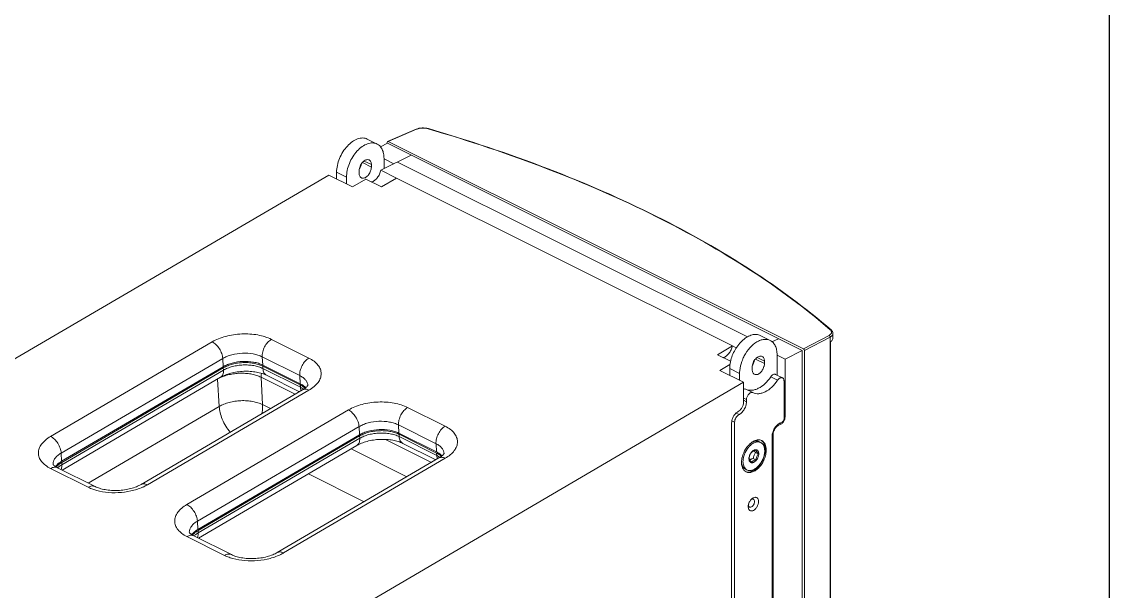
# Model space of a CAD drawing. Header units: millimetres. Extents: x 0 to 2382, y 0 to 1684.
# Drawn here: x 1992.8 to 2382.1, y 1276.5 to 1480.5 of the extents above; entities that cross this region are included whole.
import ezdxf

# ---------------------------------------------------------------- set-up
doc = ezdxf.new("R2010")
doc.units = ezdxf.units.MM
doc.layers.get('0').update_dxf_attribs({"lineweight": 13})
doc.layers.add('图框', color=7, linetype='Continuous')

# ---------------------------------------------------------------- blocks, each defined once
blk = doc.blocks.new('A4-H')
at = {"layer": '图框'}
blk.add_lwpolyline([(0, 210.021), (297, 210.021), (297, 0), (0, 0)], close=True, dxfattribs=at)

msp = doc.modelspace()

# ---------------------------------------------------------------- linework, layer by layer
for p, q in [((2133.91, 1441.99), (2123.74, 1437.62)), ((2123.96, 1437.6), (2134.11, 1441.96)), ((2138.32, 1442.18), (2138.19, 1442.13)), ((2138.19, 1442.13), (2138.3, 1442.1)), ((2138.19, 1442.13), (2138.3, 1442.1)), ((2119.97, 1436.68), (2116.44, 1438.45)), ((2121.13, 1435.68), (2123.68, 1436.95)), ((2123.6, 1436.95), (2123.6, 1437.34)), ((2123.68, 1436.95), (2272.17, 1362.71)), ((2123.96, 1437.6), (2272.6, 1363.28)), ((2121.29, 1427.27), (2132.17, 1432.71)), ((2114.71, 1430.01), (2117.92, 1428.41)), ((2117.92, 1429.28), (2115.33, 1430.57)), ((2117.92, 1429.28), (2117.92, 1428.41)), ((2122.44, 1431.54), (2122.44, 1427.85)), ((2125.98, 1429.62), (2122.44, 1431.38)), ((2127.22, 1430.23), (2252.55, 1367.56)), ((2102.64, 1425.56), (1933.47, 1326.49)), ((2102.64, 1425.56), (2111.13, 1421.32)), ((2105.47, 1426.59), (2105.47, 1424.15)), ((2109.01, 1424.82), (2105.47, 1426.59)), ((2113.53, 1426.22), (2113.53, 1427.09)), ((2121.29, 1427.27), (2126.94, 1424.44)), ((2109.01, 1422.38), (2109.01, 1424.82)), ((2115.94, 1424.14), (2111.13, 1421.32)), ((2121.6, 1421.31), (2115.94, 1424.14)), ((2126.95, 1424.44), (2121.6, 1421.31)), ((2247.15, 1364.34), (2126.94, 1424.44)), ((2219.8, 1410.74), (2219.97, 1410.65)), ((2219.8, 1410.74), (2219.96, 1410.65)), ((2082.11, 1366.71), (2095.55, 1360)), ((2260.69, 1366.32), (2257.15, 1368.09)), ((2263.69, 1366.95), (2261.33, 1365.77)), ((2281.74, 1368.15), (2272.6, 1363.28)), ((2272.96, 1362.67), (2282.11, 1367.55)), ((2282.11, 1367.55), (2282.12, 1365.73)), ((2282.5, 1370.08), (2282.5, 1370.08)), ((2283.13, 1368.85), (2283.13, 1367.1)), ((2003.09, 1331.95), (2060.93, 1365.82)), ((2241.8, 1361.21), (2247.16, 1364.34)), ((2247.15, 1364.34), (2248.53, 1363.65)), ((2265.99, 1359.61), (2272.17, 1362.71)), ((2272.17, 1362.71), (2272.17, 817.11)), ((2272.96, 1362.67), (2272.96, 817.07)), ((2282.12, 824.18), (2282.12, 1365.73)), ((2282.25, 824.35), (2282.25, 1365.73)), ((2064.71, 1359.86), (2006.87, 1325.98)), ((2064.88, 1356.92), (2064.71, 1359.86)), ((2078.83, 1360.45), (2079.01, 1357.51)), ((2092.27, 1353.73), (2078.83, 1360.45)), ((2246.51, 1358.85), (2241.8, 1361.21)), ((2255.43, 1359.66), (2258.63, 1358.06)), ((2258.63, 1358.92), (2256.04, 1360.22)), ((2258.63, 1358.92), (2258.63, 1358.06)), ((2263.16, 1361.18), (2263.16, 1353.89)), ((2263.16, 1361.03), (2265.99, 1359.61)), ((2265.99, 1338.83), (2265.99, 1359.61)), ((2064.88, 1356.92), (2007.04, 1323.04)), ((2064.91, 1356.5), (2007.06, 1322.63)), ((2007.11, 1321.79), (2064.96, 1355.66)), ((2064.96, 1355.66), (2064.91, 1356.5)), ((2092.44, 1350.8), (2079.01, 1357.51)), ((2079.03, 1357.1), (2079.08, 1356.26)), ((2092.47, 1350.38), (2079.03, 1357.1)), ((2079.08, 1356.26), (2092.52, 1349.54)), ((2242.65, 1355.56), (2246.29, 1357.69)), ((2251.14, 1351.32), (2242.65, 1355.56)), ((2246.19, 1356.23), (2246.19, 1353.79)), ((2249.72, 1354.47), (2246.19, 1356.23)), ((2254.25, 1355.86), (2254.25, 1356.73)), ((2007.24, 1319.9), (2063.95, 1353.11)), ((2063.45, 1342.66), (2062.87, 1352.48)), ((2078.41, 1353.14), (2078.98, 1343.32)), ((2090.61, 1347.04), (2078.41, 1353.14)), ((2080.37, 1353.85), (2092.16, 1347.95)), ((2081.96, 1252.24), (2251.14, 1351.32)), ((2092.44, 1350.8), (2092.27, 1353.73)), ((2249.72, 1352.03), (2249.72, 1354.47)), ((2251.14, 1344.18), (2251.14, 1351.32)), ((2260.86, 1353.28), (2263.33, 1352.04)), ((2262.64, 1354.15), (2265.11, 1352.92)), ((2265.63, 1351.84), (2265.63, 1338.3)), ((2035.45, 1314.74), (2093.29, 1348.61)), ((2095.58, 1348.5), (2037.73, 1314.62)), ((2092.52, 1349.54), (2092.47, 1350.38)), ((2254.49, 1347.62), (2252.02, 1348.86)), ((2078.98, 1343.32), (2081.83, 1341.9)), ((2252.2, 1345.12), (2251.14, 1345.65)), ((2251.14, 1344.88), (2252.2, 1344.35)), ((2252.2, 1344.35), (2252.2, 1345.12)), ((2016.59, 1315.22), (2063.45, 1342.66)), ((2051.88, 1307.55), (2109.72, 1341.43)), ((2130.9, 1342.32), (2144.34, 1335.6)), ((2249.54, 1339.78), (2248.5, 1340.3)), ((2113.5, 1335.46), (2055.66, 1301.59)), ((2113.67, 1332.52), (2113.5, 1335.46)), ((2127.62, 1336.06), (2127.8, 1333.12)), ((2141.06, 1329.34), (2127.62, 1336.06)), ((2246.89, 1336.86), (2246.89, 817.68)), ((2247.95, 1337.04), (2246.99, 1337.52)), ((2247.95, 817.85), (2247.95, 1337.04)), ((2263.32, 1336.13), (2263.69, 1335.95)), ((2264.57, 1336.39), (2263.69, 1335.95)), ((2264.92, 1337.08), (2264.04, 1336.64)), ((2264.57, 1336.39), (2264.05, 1336.65)), ((2265.63, 1339), (2265.99, 1338.83)), ((2055.83, 1298.65), (2113.67, 1332.52)), ((2055.86, 1298.23), (2113.7, 1332.1)), ((2113.75, 1331.27), (2113.7, 1332.1)), ((2127.8, 1333.12), (2141.23, 1326.4)), ((2127.82, 1332.7), (2127.87, 1331.86)), ((2127.82, 1332.7), (2141.26, 1325.98)), ((2127.87, 1331.86), (2141.31, 1325.14)), ((2261.39, 1332.06), (2261.39, 836.26)), ((2261.74, 1332.59), (2261.47, 1332.73)), ((2261.74, 836.79), (2261.74, 1332.59)), ((2055.9, 1297.39), (2113.75, 1331.27)), ((2056.03, 1295.51), (2112.74, 1328.72)), ((2139.4, 1322.64), (2123.02, 1330.83)), ((2129.16, 1329.45), (2140.95, 1323.56)), ((2141.23, 1326.4), (2141.06, 1329.34)), ((2257.3, 1329.77), (2256.74, 1330.05)), ((2006.87, 1325.98), (2007.04, 1323.04)), ((2142.09, 1324.22), (2084.24, 1290.35)), ((2144.37, 1324.1), (2086.52, 1290.23)), ((2110.64, 1327.49), (2130.62, 1317.5)), ((2141.31, 1325.14), (2141.26, 1325.98)), ((2254.63, 1324.04), (2255.58, 1323.57)), ((2255.45, 1326.18), (2256.4, 1325.71)), ((2016.55, 1313.73), (2003.11, 1320.45)), ((2005.59, 1320.72), (2019.03, 1314)), ((2007.06, 1322.63), (2007.11, 1321.79)), ((2252.38, 1319.93), (2251.82, 1320.21)), ((2115.33, 1308.55), (2095.36, 1318.54)), ((2055.66, 1301.59), (2055.83, 1298.65)), ((2055.86, 1298.23), (2055.9, 1297.39)), ((2065.34, 1289.33), (2051.9, 1296.05)), ((2054.38, 1296.33), (2067.82, 1289.61))]:
    msp.add_line(p, q)
for centre, radius, start, end in [((2109.45, 1430.45), 4.96, 328.0933, 329.8775), ((2280.43, 1368.64), 3.36, 300.2088, 304.0605), ((2281.17, 1367.69), 2.15, 313.6455, 315.632), ((2259.35, 1355.93), 13.19, 167.8382, 168.8141), ((2070.04, 1347.73), 10.17, 119.5112, 120.3528), ((2074.91, 1348.84), 9.23, 63.4383, 64.4659), ((2250.17, 1360.09), 4.96, 328.0933, 329.8775), ((2095.71, 1349.51), 3.17, 198.079, 201.6699), ((2089.65, 1343.4), 6.76, 53.6898, 54.9156), ((2090.42, 1345.26), 5.45, 46.4692, 47.9649), ((2090.73, 1346.03), 4.97, 43.1639, 44.3449), ((2090.83, 1346.12), 4.84, 42.2491, 43.1627), ((2248.1, 1342.66), 3.23, 296.6338, 301.7792), ((2263.06, 1338.92), 2.93, 343.7594, 346.8657), ((2118.83, 1323.33), 10.17, 119.5112, 120.3528), ((2123.7, 1324.45), 9.23, 63.4383, 64.4659), ((2259.81, 1322.49), 9.31, 141.3915, 143.4256), ((2259.5, 1322.74), 8.92, 137.7408, 141.4063), ((2258.83, 1323.09), 7.71, 136.2923, 140.4174), ((2258.53, 1323.37), 7.29, 135.9749, 136.2475), ((2144.5, 1325.11), 3.17, 198.079, 201.6699), ((2138.44, 1319.01), 6.76, 53.6898, 54.9156), ((2139.21, 1320.87), 5.45, 46.4692, 47.9649), ((2139.53, 1321.63), 4.97, 43.1639, 44.3449), ((2139.62, 1321.72), 4.84, 42.2491, 43.1627), ((2255.81, 1323.97), 2.74, 177.7374, 179.9812), ((2256.75, 1323.97), 3.63, 140.2604, 141.3367), ((2252, 1327.24), 6.91, 356.3123, 359.9655), ((2008.79, 1318.31), 4.86, 143.5113, 144.3752), ((2009.25, 1317.55), 5.41, 139.3943, 140.3063), ((2010.18, 1315.86), 6.64, 132.2202, 133.3729), ((2257.19, 1322.64), 6.77, 177.6226, 179.9853), ((2256.72, 1322.64), 6.3, 179.9813, 183.2384), ((2257.64, 1322.62), 7.22, 175.7292, 177.6283), ((2256.73, 1322.91), 5.78, 179.9997, 180.3946), ((2256.43, 1306.98), 3.47, 134.7524, 139.06), ((2255.89, 1307.62), 2.63, 122.6311, 126.9195), ((2256.36, 1306.72), 3.53, 167.6479, 172.8763), ((2256.62, 1306.66), 3.79, 163.7538, 167.6788), ((2253.52, 1307.17), 0.605, 234.0644, 243.4397), ((2057.58, 1293.92), 4.86, 143.5113, 144.3752), ((2058.04, 1293.15), 5.41, 139.3943, 140.3063), ((2058.97, 1291.47), 6.64, 132.2202, 133.3729)]:
    msp.add_arc(centre, radius, start, end)
for centre, ratio, start_param, end_param in [((2123.96, 1437.17), 0.611973, -0.685775, 0.884108), ((2272.6, 1362.84), 0.613069, -2.256175, -0.686292)]:
    msp.add_ellipse(centre, major_axis=(-0.224, 0.447), ratio=ratio, start_param=start_param, end_param=end_param)
for points, knots in [([(2133.91, 1441.99), (2134.23, 1442.12), (2134.94, 1442.33), (2136.42, 1442.51), (2137.59, 1442.39), (2138.32, 1442.18)], [0, 0, 0, 0, 0.234236, 0.489451, 1, 1, 1, 1]), ([(2134.11, 1441.96), (2134.09, 1441.97), (2134.03, 1442), (2133.95, 1442.01), (2133.91, 1441.99)], [0, 0, 0, 0, 0.282427, 1, 1, 1, 1]), ([(2134.11, 1441.96), (2134.18, 1441.99), (2134.48, 1442.11), (2134.79, 1442.2), (2135.03, 1442.25)], [0, 0, 0, 0, 0.235755, 1, 1, 1, 1]), ([(2135.03, 1442.25), (2135.2, 1442.28), (2135.9, 1442.39), (2136.63, 1442.39), (2137.16, 1442.33)], [0, 0, 0, 0, 0.243127, 1, 1, 1, 1]), ([(2137.16, 1442.33), (2137.25, 1442.32), (2137.6, 1442.28), (2137.94, 1442.2), (2138.19, 1442.13)], [0, 0, 0, 0, 0.257931, 1, 1, 1, 1]), ([(2138.3, 1442.1), (2152.76, 1437.89), (2180.44, 1428.68), (2207.2, 1417.03), (2219.8, 1410.74)], [0, 0, 0, 0, 0.516721, 1, 1, 1, 1]), ([(2138.32, 1442.18), (2152.81, 1437.96), (2180.56, 1428.73), (2207.39, 1417.06), (2220.02, 1410.75)], [0, 0, 0, 0, 0.516698, 1, 1, 1, 1]), ([(2116.44, 1438.45), (2116.19, 1438.57), (2115.66, 1438.76), (2114.49, 1438.91), (2112.87, 1438.59), (2110.99, 1437.55), (2109.21, 1435.95), (2107.66, 1433.9), (2106.45, 1431.56), (2105.67, 1429.09), (2105.47, 1427.4), (2105.47, 1426.59)], [0, 0, 0, 0, 0.044792, 0.091005, 0.191721, 0.307744, 0.438539, 0.579791, 0.725105, 0.867375, 1, 1, 1, 1]), ([(2109.01, 1424.82), (2109.01, 1425.64), (2109.21, 1427.32), (2109.98, 1429.79), (2111.19, 1432.13), (2112.74, 1434.18), (2114.52, 1435.78), (2116.41, 1436.82), (2118.02, 1437.14), (2119.2, 1436.99), (2119.73, 1436.8), (2119.97, 1436.68)], [0, 0, 0, 0, 0.132625, 0.274887, 0.420194, 0.561445, 0.692245, 0.808272, 0.90899, 0.955206, 1, 1, 1, 1]), ([(2119.97, 1436.68), (2120.36, 1436.49), (2121.09, 1435.93), (2121.88, 1434.72), (2122.35, 1433.22), (2122.44, 1432.12), (2122.44, 1431.54)], [0, 0, 0, 0, 0.217161, 0.450365, 0.710359, 1, 1, 1, 1]), ([(2117.11, 1430.96), (2116.95, 1431.04), (2116.56, 1431.12), (2115.95, 1431), (2115.33, 1430.66), (2114.54, 1429.95), (2113.8, 1428.75), (2113.53, 1427.63), (2113.53, 1427.09)], [0, 0, 0, 0, 0.090707, 0.191727, 0.308086, 0.439252, 0.725495, 1, 1, 1, 1]), ([(2114.3, 1429.44), (2114.28, 1429.31), (2114.15, 1428.8), (2113.94, 1428.31), (2113.74, 1427.96)], [0, 0, 0, 0, 0.244633, 1, 1, 1, 1]), ([(2117.92, 1429.28), (2117.92, 1429.47), (2117.89, 1429.83), (2117.73, 1430.32), (2117.48, 1430.71), (2117.24, 1430.89), (2117.11, 1430.96)], [0, 0, 0, 0, 0.289249, 0.549695, 0.782953, 1, 1, 1, 1]), ([(2113.53, 1426.22), (2113.53, 1426.03), (2113.56, 1425.67), (2113.72, 1425.18), (2113.97, 1424.79), (2114.21, 1424.61), (2114.34, 1424.54)], [0, 0, 0, 0, 0.289249, 0.549695, 0.782953, 1, 1, 1, 1]), ([(2114.88, 1424.42), (2115.25, 1424.41), (2115.84, 1424.64), (2116.49, 1425.15), (2117.13, 1425.88), (2117.71, 1426.96), (2117.92, 1427.94), (2117.92, 1428.41)], [0, 0, 0, 0, 0.204144, 0.326515, 0.459301, 0.737549, 1, 1, 1, 1]), ([(2121.29, 1427.27), (2121.2, 1426.79), (2120.88, 1425.83), (2120.12, 1424.58), (2119.15, 1423.6), (2118.37, 1423.19), (2117.99, 1423.09)], [0, 0, 0, 0, 0.26666, 0.53656, 0.786488, 1, 1, 1, 1]), ([(2114.34, 1424.54), (2114.38, 1424.52), (2114.55, 1424.45), (2114.74, 1424.42), (2114.88, 1424.42)], [0, 0, 0, 0, 0.24567, 1, 1, 1, 1]), ([(2219.97, 1410.65), (2231.57, 1404.85), (2253.21, 1392.64), (2273.24, 1377.88), (2282.18, 1370.14)], [0, 0, 0, 0, 0.523188, 1, 1, 1, 1]), ([(2282.5, 1370.08), (2273.52, 1377.85), (2253.41, 1392.68), (2231.67, 1404.92), (2220.02, 1410.75)], [0, 0, 0, 0, 0.476861, 1, 1, 1, 1]), ([(2082.11, 1366.71), (2081.38, 1367.08), (2079.79, 1367.71), (2077.21, 1368.34), (2074.41, 1368.67), (2071.51, 1368.7), (2068.61, 1368.42), (2065.82, 1367.85), (2063.24, 1367.01), (2061.65, 1366.25), (2060.93, 1365.82)], [0, 0, 0, 0, 0.111702, 0.233468, 0.362606, 0.495894, 0.629749, 0.760547, 0.884938, 1, 1, 1, 1]), ([(2082.11, 1366.71), (2081.62, 1366.42), (2080.68, 1365.61), (2079.62, 1364.05), (2078.95, 1362.29), (2078.8, 1361.04), (2078.83, 1360.45)], [0, 0, 0, 0, 0.235529, 0.496382, 0.759213, 1, 1, 1, 1]), ([(2257.15, 1368.09), (2256.72, 1368.31), (2255.72, 1368.57), (2254.1, 1368.37), (2252.45, 1367.66), (2250.84, 1366.47), (2249.35, 1364.89), (2247.65, 1362.39), (2246.79, 1360.21), (2246.46, 1358.71)], [0, 0, 0, 0, 0.091073, 0.190302, 0.302462, 0.428354, 0.565745, 0.710479, 1, 1, 1, 1]), ([(2251.43, 1360.8), (2251.98, 1361.84), (2253.27, 1363.71), (2255.35, 1365.53), (2257.13, 1366.41), (2258.4, 1366.73), (2259.61, 1366.72), (2260.35, 1366.49), (2260.69, 1366.32)], [0, 0, 0, 0, 0.301416, 0.574149, 0.69492, 0.804568, 0.904963, 1, 1, 1, 1]), ([(2282.34, 1368.59), (2282.3, 1368.55), (2282.12, 1368.37), (2281.91, 1368.24), (2281.74, 1368.15)], [0, 0, 0, 0, 0.228956, 1, 1, 1, 1]), ([(2282.11, 1367.54), (2282.11, 1367.73), (2281.99, 1367.98), (2281.79, 1368.12), (2281.74, 1368.15)], [0, 0, 0, 0, 0.763072, 1, 1, 1, 1]), ([(2282.11, 1367.54), (2282.15, 1367.57), (2282.32, 1367.66), (2282.48, 1367.77), (2282.59, 1367.87)], [0, 0, 0, 0, 0.263484, 1, 1, 1, 1]), ([(2282.5, 1370.08), (2282.46, 1370.12), (2282.35, 1370.16), (2282.23, 1370.15), (2282.18, 1370.14)], [0, 0, 0, 0, 0.475176, 1, 1, 1, 1]), ([(2282.18, 1370.14), (2282.22, 1370.1), (2282.38, 1369.95), (2282.51, 1369.78), (2282.57, 1369.63)], [0, 0, 0, 0, 0.272934, 1, 1, 1, 1]), ([(2282.62, 1369.1), (2282.61, 1369.06), (2282.55, 1368.87), (2282.44, 1368.7), (2282.34, 1368.59)], [0, 0, 0, 0, 0.233927, 1, 1, 1, 1]), ([(2283.13, 1368.85), (2283.13, 1369.08), (2283, 1369.56), (2282.68, 1369.92), (2282.5, 1370.08)], [0, 0, 0, 0, 0.486905, 1, 1, 1, 1]), ([(2282.57, 1369.63), (2282.59, 1369.59), (2282.64, 1369.42), (2282.65, 1369.23), (2282.62, 1369.1)], [0, 0, 0, 0, 0.258996, 1, 1, 1, 1]), ([(2282.59, 1367.87), (2282.75, 1368), (2283.02, 1368.29), (2283.13, 1368.67), (2283.13, 1368.85)], [0, 0, 0, 0, 0.540871, 1, 1, 1, 1]), ([(2283.13, 1367.1), (2283.13, 1366.94), (2283.05, 1366.59), (2282.84, 1366.31), (2282.71, 1366.18)], [0, 0, 0, 0, 0.467989, 1, 1, 1, 1]), ([(2064.71, 1359.86), (2064.67, 1360.45), (2064.4, 1361.67), (2063.56, 1363.37), (2062.4, 1364.83), (2061.43, 1365.57), (2060.93, 1365.82)], [0, 0, 0, 0, 0.242911, 0.507769, 0.768401, 1, 1, 1, 1]), ([(2247.16, 1364.34), (2247.06, 1363.86), (2246.75, 1362.9), (2245.99, 1361.64), (2245.02, 1360.67), (2244.24, 1360.26), (2243.85, 1360.16)], [0, 0, 0, 0, 0.266641, 0.536546, 0.786482, 1, 1, 1, 1]), ([(2260.69, 1366.32), (2261.08, 1366.13), (2261.81, 1365.57), (2262.59, 1364.37), (2263.06, 1362.86), (2263.16, 1361.76), (2263.16, 1361.18)], [0, 0, 0, 0, 0.217161, 0.450365, 0.710359, 1, 1, 1, 1]), ([(2282.66, 1366.13), (2282.63, 1366.1), (2282.52, 1366), (2282.4, 1365.91), (2282.31, 1365.85)], [0, 0, 0, 0, 0.239962, 1, 1, 1, 1]), ([(2078.83, 1360.45), (2078.35, 1360.7), (2077.28, 1361.11), (2074.93, 1361.69), (2071.75, 1361.87), (2068.59, 1361.41), (2066.25, 1360.65), (2065.19, 1360.14), (2064.71, 1359.86)], [0, 0, 0, 0, 0.111767, 0.233661, 0.495885, 0.760349, 0.884872, 1, 1, 1, 1]), ([(2064.88, 1356.92), (2065.37, 1357.2), (2066.42, 1357.71), (2068.76, 1358.48), (2071.92, 1358.93), (2075.1, 1358.75), (2077.46, 1358.18), (2078.52, 1357.76), (2079.01, 1357.51)], [0, 0, 0, 0, 0.11513, 0.239654, 0.504114, 0.766336, 0.888232, 1, 1, 1, 1]), ([(2092.27, 1353.73), (2092.23, 1354.32), (2092.38, 1355.57), (2093.06, 1357.34), (2094.12, 1358.89), (2095.05, 1359.7), (2095.55, 1360)], [0, 0, 0, 0, 0.240787, 0.503618, 0.764471, 1, 1, 1, 1]), ([(2095.58, 1348.5), (2096.23, 1348.88), (2097.41, 1349.7), (2098.83, 1351.16), (2099.74, 1352.75), (2100.05, 1354.42), (2099.74, 1356.08), (2098.82, 1357.61), (2097.39, 1358.95), (2096.2, 1359.67), (2095.55, 1360)], [0, 0, 0, 0, 0.150339, 0.283346, 0.400753, 0.508018, 0.61379, 0.727273, 0.855079, 1, 1, 1, 1]), ([(2249.72, 1354.47), (2249.72, 1354.81), (2249.8, 1356.28), (2250.15, 1357.73), (2250.53, 1358.78)], [0, 0, 0, 0, 0.236701, 1, 1, 1, 1]), ([(2250.53, 1358.78), (2250.59, 1358.95), (2250.85, 1359.64), (2251.17, 1360.31), (2251.43, 1360.8)], [0, 0, 0, 0, 0.24878, 1, 1, 1, 1]), ([(2257.83, 1360.6), (2257.66, 1360.68), (2257.28, 1360.77), (2256.66, 1360.64), (2256.05, 1360.31), (2255.25, 1359.59), (2254.51, 1358.39), (2254.25, 1357.28), (2254.25, 1356.73)], [0, 0, 0, 0, 0.090707, 0.191727, 0.308086, 0.439252, 0.725495, 1, 1, 1, 1]), ([(2255.02, 1359.08), (2254.99, 1358.95), (2254.87, 1358.44), (2254.65, 1357.95), (2254.45, 1357.6)], [0, 0, 0, 0, 0.244633, 1, 1, 1, 1]), ([(2258.63, 1358.92), (2258.63, 1359.11), (2258.6, 1359.47), (2258.45, 1359.96), (2258.19, 1360.35), (2257.95, 1360.54), (2257.83, 1360.6)], [0, 0, 0, 0, 0.289249, 0.549695, 0.782953, 1, 1, 1, 1]), ([(2063.95, 1353.11), (2064.12, 1353.22), (2064.45, 1353.51), (2064.79, 1354.11), (2064.96, 1354.85), (2064.97, 1355.38), (2064.96, 1355.66)], [0, 0, 0, 0, 0.214253, 0.445946, 0.706681, 1, 1, 1, 1]), ([(2063.95, 1353.11), (2064.47, 1353.42), (2065.66, 1353.99), (2067.64, 1354.63), (2069.86, 1355.08), (2072.2, 1355.3), (2074.53, 1355.28), (2076.74, 1355.02), (2078.69, 1354.56), (2079.86, 1354.1), (2080.37, 1353.85)], [0, 0, 0, 0, 0.10757, 0.232144, 0.367314, 0.507251, 0.646336, 0.778909, 0.899018, 1, 1, 1, 1]), ([(2064.96, 1355.66), (2065.44, 1355.94), (2066.5, 1356.45), (2068.21, 1357.01), (2070.08, 1357.4), (2072.01, 1357.58), (2073.95, 1357.56), (2075.81, 1357.34), (2077.53, 1356.92), (2078.59, 1356.5), (2079.08, 1356.26)], [0, 0, 0, 0, 0.11506, 0.239449, 0.370249, 0.504106, 0.637396, 0.766536, 0.8883, 1, 1, 1, 1]), ([(2078.88, 1357.17), (2078.4, 1357.4), (2077.35, 1357.8), (2075.66, 1358.19), (2073.84, 1358.4), (2071.95, 1358.42), (2070.06, 1358.24), (2068.24, 1357.87), (2066.56, 1357.33), (2065.52, 1356.85), (2065.04, 1356.57)], [0, 0, 0, 0, 0.112376, 0.234324, 0.36328, 0.496161, 0.62957, 0.760071, 0.884471, 1, 1, 1, 1]), ([(2079.08, 1356.26), (2079.1, 1355.98), (2079.17, 1355.47), (2079.43, 1354.77), (2079.83, 1354.21), (2080.18, 1353.94), (2080.37, 1353.85)], [0, 0, 0, 0, 0.286279, 0.544873, 0.779446, 1, 1, 1, 1]), ([(2246.42, 1358.49), (2246.38, 1358.3), (2246.25, 1357.55), (2246.19, 1356.8), (2246.19, 1356.23)], [0, 0, 0, 0, 0.258508, 1, 1, 1, 1]), ([(2254.25, 1355.86), (2254.25, 1355.68), (2254.28, 1355.32), (2254.43, 1354.83), (2254.69, 1354.43), (2254.93, 1354.25), (2255.05, 1354.19)], [0, 0, 0, 0, 0.289249, 0.549695, 0.782953, 1, 1, 1, 1]), ([(2255.05, 1354.19), (2255.19, 1354.12), (2255.49, 1354.04), (2255.99, 1354.08), (2256.5, 1354.28), (2257.19, 1354.75), (2257.93, 1355.62), (2258.33, 1356.48), (2258.46, 1356.93)], [0, 0, 0, 0, 0.091746, 0.190913, 0.302098, 0.426511, 0.705917, 1, 1, 1, 1]), ([(2258.46, 1356.93), (2258.49, 1357.03), (2258.58, 1357.4), (2258.63, 1357.78), (2258.63, 1358.06)], [0, 0, 0, 0, 0.261236, 1, 1, 1, 1]), ([(2078.41, 1353.14), (2077.92, 1353.38), (2076.86, 1353.81), (2075.15, 1354.26), (2073.29, 1354.53), (2071.35, 1354.61), (2069.39, 1354.5), (2067.47, 1354.2), (2065.65, 1353.73), (2064.5, 1353.3), (2063.96, 1353.05)], [0, 0, 0, 0, 0.110312, 0.229925, 0.356703, 0.488033, 0.620985, 0.752541, 0.879749, 1, 1, 1, 1]), ([(2078.6, 1354.52), (2078.56, 1354.4), (2078.44, 1353.95), (2078.39, 1353.48), (2078.41, 1353.14)], [0, 0, 0, 0, 0.264021, 1, 1, 1, 1]), ([(2095.2, 1350.19), (2095.18, 1350.53), (2095, 1351.24), (2094.39, 1352.21), (2093.45, 1353.07), (2092.69, 1353.52), (2092.27, 1353.73)], [0, 0, 0, 0, 0.21479, 0.446379, 0.706629, 1, 1, 1, 1]), ([(2260.86, 1353.28), (2260.26, 1352.39), (2258.96, 1350.82), (2256.95, 1349.34), (2255.3, 1348.67), (2254.13, 1348.44), (2253.02, 1348.49), (2252.33, 1348.71), (2252.02, 1348.86)], [0, 0, 0, 0, 0.301289, 0.570482, 0.69033, 0.800355, 0.902538, 1, 1, 1, 1]), ([(2254.49, 1347.62), (2254.8, 1347.47), (2255.49, 1347.25), (2256.6, 1347.2), (2257.77, 1347.43), (2259.42, 1348.1), (2261.43, 1349.58), (2262.73, 1351.15), (2263.33, 1352.04)], [0, 0, 0, 0, 0.097487, 0.199672, 0.309678, 0.429502, 0.698669, 1, 1, 1, 1]), ([(2262.64, 1354.15), (2262.51, 1354.22), (2262.2, 1354.27), (2261.71, 1354.11), (2261.25, 1353.77), (2260.98, 1353.46), (2260.86, 1353.28)], [0, 0, 0, 0, 0.19853, 0.427406, 0.697672, 1, 1, 1, 1]), ([(2263.33, 1352.04), (2263.36, 1352.08), (2263.49, 1352.26), (2263.64, 1352.43), (2263.76, 1352.54)], [0, 0, 0, 0, 0.256071, 1, 1, 1, 1]), ([(2263.76, 1352.54), (2263.87, 1352.64), (2264.09, 1352.81), (2264.45, 1352.97), (2264.8, 1353.02), (2265.02, 1352.96), (2265.11, 1352.92)], [0, 0, 0, 0, 0.29549, 0.557777, 0.788794, 1, 1, 1, 1]), ([(2265.11, 1352.92), (2265.19, 1352.88), (2265.35, 1352.76), (2265.51, 1352.51), (2265.61, 1352.19), (2265.63, 1351.96), (2265.63, 1351.84)], [0, 0, 0, 0, 0.217097, 0.450542, 0.711156, 1, 1, 1, 1]), ([(2092.44, 1350.8), (2092.62, 1350.71), (2093.28, 1350.35), (2093.9, 1349.89), (2094.29, 1349.5)], [0, 0, 0, 0, 0.268702, 1, 1, 1, 1]), ([(2094.07, 1349.31), (2093.96, 1349.41), (2093.46, 1349.82), (2092.91, 1350.16), (2092.47, 1350.38)], [0, 0, 0, 0, 0.234935, 1, 1, 1, 1]), ([(2092.7, 1348.52), (2092.67, 1348.6), (2092.58, 1348.93), (2092.53, 1349.28), (2092.52, 1349.54)], [0, 0, 0, 0, 0.238525, 1, 1, 1, 1]), ([(2092.52, 1349.54), (2092.61, 1349.49), (2092.96, 1349.31), (2093.29, 1349.1), (2093.53, 1348.94)], [0, 0, 0, 0, 0.258617, 1, 1, 1, 1]), ([(2093.29, 1348.61), (2093.75, 1348.88), (2094.35, 1349.29), (2094.92, 1349.88), (2095.09, 1350.1), (2095.14, 1350.2)], [0, 0, 0, 0, 0.651823, 0.86786, 1, 1, 1, 1]), ([(2095.58, 1348.5), (2095.37, 1348.6), (2094.97, 1348.76), (2094.36, 1348.87), (2093.79, 1348.84), (2093.45, 1348.7), (2093.29, 1348.61)], [0, 0, 0, 0, 0.286038, 0.544426, 0.779008, 1, 1, 1, 1]), ([(2252.02, 1348.86), (2251.89, 1348.92), (2251.58, 1348.97), (2251.28, 1348.87), (2251.14, 1348.79)], [0, 0, 0, 0, 0.463523, 1, 1, 1, 1]), ([(2252.2, 1345.12), (2252.2, 1345.47), (2252.37, 1346.18), (2252.84, 1346.95), (2253.35, 1347.42), (2253.74, 1347.64), (2254.13, 1347.72), (2254.38, 1347.67), (2254.49, 1347.62)], [0, 0, 0, 0, 0.273926, 0.559785, 0.691096, 0.807778, 0.90935, 1, 1, 1, 1]), ([(2063.45, 1342.66), (2063.98, 1342.98), (2065.14, 1343.53), (2067.03, 1344.15), (2069.08, 1344.57), (2071.21, 1344.78), (2073.34, 1344.75), (2075.39, 1344.51), (2077.28, 1344.05), (2078.45, 1343.59), (2078.98, 1343.32)], [0, 0, 0, 0, 0.115131, 0.239483, 0.370303, 0.504166, 0.637446, 0.766574, 0.888259, 1, 1, 1, 1]), ([(2078.98, 1343.32), (2079, 1343.07), (2079.02, 1341.98), (2078.89, 1340.89), (2078.72, 1340.07)], [0, 0, 0, 0, 0.228296, 1, 1, 1, 1]), ([(2130.9, 1342.32), (2130.17, 1342.68), (2128.58, 1343.31), (2126, 1343.94), (2123.2, 1344.27), (2120.3, 1344.31), (2117.4, 1344.03), (2114.61, 1343.46), (2112.03, 1342.61), (2110.44, 1341.85), (2109.72, 1341.43)], [0, 0, 0, 0, 0.111702, 0.233468, 0.362606, 0.495894, 0.629749, 0.760547, 0.884938, 1, 1, 1, 1]), ([(2251.14, 1344.18), (2251.14, 1343.84), (2251.02, 1343.15), (2250.61, 1342.19), (2250, 1341.37), (2249.47, 1340.96), (2249.19, 1340.82)], [0, 0, 0, 0, 0.246818, 0.511785, 0.7703, 1, 1, 1, 1]), ([(2250.37, 1340.35), (2250.79, 1340.73), (2251.5, 1341.64), (2251.93, 1342.72), (2252.07, 1343.28)], [0, 0, 0, 0, 0.492632, 1, 1, 1, 1]), ([(2252.07, 1343.28), (2252.09, 1343.37), (2252.16, 1343.73), (2252.2, 1344.09), (2252.2, 1344.35)], [0, 0, 0, 0, 0.25965, 1, 1, 1, 1]), ([(2063.45, 1342.66), (2063.49, 1341.94), (2063.74, 1340.37), (2064.52, 1338), (2065.74, 1335.62), (2066.8, 1334.13), (2067.39, 1333.43)], [0, 0, 0, 0, 0.214884, 0.463436, 0.731889, 1, 1, 1, 1]), ([(2113.5, 1335.46), (2113.46, 1336.05), (2113.19, 1337.28), (2112.35, 1338.97), (2111.2, 1340.43), (2110.22, 1341.17), (2109.72, 1341.43)], [0, 0, 0, 0, 0.242911, 0.507769, 0.768401, 1, 1, 1, 1]), ([(2130.9, 1342.32), (2130.41, 1342.03), (2129.47, 1341.21), (2128.42, 1339.66), (2127.74, 1337.89), (2127.59, 1336.65), (2127.62, 1336.06)], [0, 0, 0, 0, 0.235529, 0.496382, 0.759213, 1, 1, 1, 1]), ([(2249.19, 1340.82), (2248.86, 1340.66), (2248.24, 1340.17), (2247.52, 1339.2), (2247.03, 1338.07), (2246.89, 1337.25), (2246.89, 1336.86)], [0, 0, 0, 0, 0.2297, 0.488215, 0.753182, 1, 1, 1, 1]), ([(2247.95, 1337.04), (2247.95, 1337.31), (2248.05, 1337.87), (2248.39, 1338.66), (2248.89, 1339.33), (2249.32, 1339.67), (2249.54, 1339.78)], [0, 0, 0, 0, 0.246818, 0.511785, 0.7703, 1, 1, 1, 1]), ([(2249.8, 1339.92), (2249.85, 1339.95), (2250.05, 1340.08), (2250.23, 1340.23), (2250.37, 1340.35)], [0, 0, 0, 0, 0.241488, 1, 1, 1, 1]), ([(2127.62, 1336.06), (2127.14, 1336.3), (2126.07, 1336.72), (2123.72, 1337.29), (2120.54, 1337.48), (2117.38, 1337.02), (2115.04, 1336.25), (2113.98, 1335.74), (2113.5, 1335.46)], [0, 0, 0, 0, 0.111767, 0.233661, 0.495885, 0.760349, 0.884872, 1, 1, 1, 1]), ([(2141.06, 1329.34), (2141.02, 1329.93), (2141.17, 1331.18), (2141.85, 1332.94), (2142.91, 1334.5), (2143.84, 1335.31), (2144.34, 1335.6)], [0, 0, 0, 0, 0.240787, 0.503618, 0.764471, 1, 1, 1, 1]), ([(2144.37, 1324.1), (2145.02, 1324.48), (2146.2, 1325.3), (2147.62, 1326.76), (2148.53, 1328.36), (2148.84, 1330.03), (2148.53, 1331.68), (2147.61, 1333.21), (2146.18, 1334.56), (2144.99, 1335.27), (2144.34, 1335.6)], [0, 0, 0, 0, 0.150339, 0.283346, 0.400753, 0.508018, 0.61379, 0.727273, 0.855079, 1, 1, 1, 1]), ([(2264.04, 1336.64), (2263.66, 1336.45), (2262.94, 1335.88), (2262.11, 1334.76), (2261.55, 1333.46), (2261.39, 1332.51), (2261.39, 1332.06)], [0, 0, 0, 0, 0.229709, 0.488217, 0.753171, 1, 1, 1, 1]), ([(2261.89, 1333.59), (2262.04, 1334.1), (2262.5, 1335.01), (2263.26, 1335.73), (2263.69, 1335.95)], [0, 0, 0, 0, 0.526921, 1, 1, 1, 1]), ([(2264.57, 1336.39), (2264.62, 1336.41), (2264.82, 1336.52), (2264.99, 1336.67), (2265.12, 1336.79)], [0, 0, 0, 0, 0.23402, 1, 1, 1, 1]), ([(2265.63, 1338.3), (2265.63, 1338.05), (2265.48, 1337.57), (2265.14, 1337.18), (2264.92, 1337.08)], [0, 0, 0, 0, 0.512231, 1, 1, 1, 1]), ([(2265.12, 1336.79), (2265.16, 1336.84), (2265.33, 1337.02), (2265.48, 1337.23), (2265.57, 1337.4)], [0, 0, 0, 0, 0.243106, 1, 1, 1, 1]), ([(2265.92, 1338.26), (2265.93, 1338.31), (2265.97, 1338.49), (2265.99, 1338.69), (2265.99, 1338.83)], [0, 0, 0, 0, 0.25993, 1, 1, 1, 1]), ([(2003.09, 1331.95), (2002.43, 1331.56), (2001.25, 1330.75), (1999.83, 1329.28), (1998.92, 1327.69), (1998.61, 1326.02), (1998.92, 1324.36), (1999.84, 1322.84), (2001.27, 1321.49), (2002.46, 1320.77), (2003.11, 1320.45)], [0, 0, 0, 0, 0.150339, 0.283346, 0.400753, 0.508018, 0.61379, 0.727273, 0.855079, 1, 1, 1, 1]), ([(2003.09, 1331.95), (2003.59, 1331.69), (2004.56, 1330.95), (2005.72, 1329.5), (2006.55, 1327.8), (2006.83, 1326.57), (2006.87, 1325.98)], [0, 0, 0, 0, 0.231599, 0.492231, 0.757089, 1, 1, 1, 1]), ([(2113.67, 1332.52), (2114.16, 1332.81), (2115.21, 1333.31), (2117.55, 1334.08), (2120.71, 1334.54), (2123.89, 1334.35), (2126.25, 1333.78), (2127.31, 1333.36), (2127.8, 1333.12)], [0, 0, 0, 0, 0.11513, 0.239654, 0.504114, 0.766336, 0.888232, 1, 1, 1, 1]), ([(2113.75, 1331.27), (2114.23, 1331.55), (2115.29, 1332.06), (2117, 1332.62), (2118.87, 1333), (2120.8, 1333.18), (2122.74, 1333.16), (2124.6, 1332.94), (2126.32, 1332.52), (2127.38, 1332.1), (2127.87, 1331.86)], [0, 0, 0, 0, 0.11506, 0.239449, 0.370249, 0.504106, 0.637396, 0.766536, 0.8883, 1, 1, 1, 1]), ([(2127.67, 1332.77), (2127.19, 1333), (2126.14, 1333.4), (2124.45, 1333.8), (2122.63, 1334.01), (2120.74, 1334.02), (2118.85, 1333.84), (2117.03, 1333.48), (2115.35, 1332.94), (2114.31, 1332.45), (2113.83, 1332.18)], [0, 0, 0, 0, 0.112376, 0.234324, 0.36328, 0.496161, 0.62957, 0.760071, 0.884471, 1, 1, 1, 1]), ([(2127.87, 1331.86), (2127.89, 1331.59), (2127.96, 1331.07), (2128.22, 1330.37), (2128.62, 1329.81), (2128.97, 1329.55), (2129.16, 1329.45)], [0, 0, 0, 0, 0.286279, 0.544873, 0.779446, 1, 1, 1, 1]), ([(2261.74, 1332.59), (2261.74, 1332.67), (2261.76, 1333.01), (2261.82, 1333.34), (2261.89, 1333.59)], [0, 0, 0, 0, 0.237739, 1, 1, 1, 1]), ([(2112.74, 1328.72), (2112.91, 1328.82), (2113.24, 1329.11), (2113.58, 1329.71), (2113.75, 1330.45), (2113.76, 1330.98), (2113.75, 1331.27)], [0, 0, 0, 0, 0.214253, 0.445946, 0.706681, 1, 1, 1, 1]), ([(2112.74, 1328.72), (2113.26, 1329.03), (2114.45, 1329.59), (2116.43, 1330.23), (2118.65, 1330.68), (2120.99, 1330.91), (2123.32, 1330.88), (2125.53, 1330.63), (2127.48, 1330.16), (2128.65, 1329.71), (2129.16, 1329.45)], [0, 0, 0, 0, 0.10757, 0.232144, 0.367314, 0.507251, 0.646336, 0.778909, 0.899018, 1, 1, 1, 1]), ([(2143.99, 1325.8), (2143.97, 1326.14), (2143.8, 1326.85), (2143.18, 1327.82), (2142.24, 1328.67), (2141.48, 1329.13), (2141.06, 1329.34)], [0, 0, 0, 0, 0.21479, 0.446379, 0.706629, 1, 1, 1, 1]), ([(2252.33, 1328.04), (2251.73, 1327.24), (2251.1, 1326.04), (2250.72, 1324.76), (2250.64, 1324.44)], [0, 0, 0, 0, 0.752958, 1, 1, 1, 1]), ([(2250.95, 1322.91), (2250.95, 1323.34), (2251.05, 1324.24), (2251.44, 1325.57), (2252.05, 1326.85), (2252.59, 1327.64), (2252.89, 1328)], [0, 0, 0, 0, 0.235219, 0.487047, 0.745611, 1, 1, 1, 1]), ([(2253.49, 1329.32), (2253.44, 1329.28), (2253.23, 1329.09), (2253.04, 1328.89), (2252.9, 1328.74)], [0, 0, 0, 0, 0.245797, 1, 1, 1, 1]), ([(2253.29, 1328.44), (2253.48, 1328.64), (2253.87, 1329), (2254.31, 1329.31), (2254.53, 1329.44)], [0, 0, 0, 0, 0.515894, 1, 1, 1, 1]), ([(2254.32, 1329.96), (2254.25, 1329.92), (2253.96, 1329.72), (2253.68, 1329.5), (2253.49, 1329.32)], [0, 0, 0, 0, 0.242792, 1, 1, 1, 1]), ([(2256.74, 1330.05), (2256.65, 1330.09), (2256.48, 1330.17), (2256.2, 1330.24), (2255.9, 1330.28), (2255.49, 1330.28), (2254.95, 1330.18), (2254.53, 1330.02), (2254.32, 1329.92), (2254.22, 1329.87), (2254.12, 1329.82), (2254.02, 1329.76)], [0, 0, 0, 0, 0.113344, 0.228006, 0.345221, 0.466079, 0.721726, 1, 1, 1, 1.13565, 1.13565, 1.13565, 1.13565]), ([(2256.2, 1330.68), (2256.04, 1330.66), (2255.38, 1330.54), (2254.75, 1330.24), (2254.32, 1329.96)], [0, 0, 0, 0, 0.230866, 1, 1, 1, 1]), ([(2254.53, 1329.44), (2254.76, 1329.58), (2255.24, 1329.82), (2255.87, 1329.98), (2256.34, 1330), (2256.68, 1329.97), (2257, 1329.9), (2257.21, 1329.82), (2257.3, 1329.77)], [0, 0, 0, 0, 0.283368, 0.540584, 0.660817, 0.776558, 0.88911, 1, 1, 1, 1]), ([(2257.64, 1330.44), (2257.42, 1330.55), (2256.95, 1330.7), (2256.45, 1330.71), (2256.2, 1330.68)], [0, 0, 0, 0, 0.486859, 1, 1, 1, 1]), ([(2257.3, 1329.77), (2257.41, 1329.71), (2257.63, 1329.58), (2257.92, 1329.32), (2258.16, 1329.01), (2258.37, 1328.65), (2258.53, 1328.24), (2258.69, 1327.62), (2258.73, 1327.13), (2258.73, 1326.79)], [0, 0, 0, 0, 0.107708, 0.217562, 0.331488, 0.451034, 0.577277, 0.710835, 1, 1, 1, 1]), ([(2257.46, 1330.52), (2257.5, 1330.5), (2257.72, 1330.35), (2257.92, 1330.16), (2258.06, 1330)], [0.084653, 0.084653, 0.084653, 0.084653, 0.2462895, 1, 1, 1, 1]), ([(2259.26, 1327.06), (2259.26, 1327.44), (2259.2, 1328.16), (2258.89, 1329.15), (2258.37, 1329.95), (2257.89, 1330.31), (2257.64, 1330.44)], [0, 0, 0, 0, 0.289567, 0.549664, 0.782851, 1, 1, 1, 1]), ([(2258.06, 1330), (2258.35, 1329.65), (2258.8, 1328.75), (2258.91, 1327.76), (2258.91, 1327.24)], [0, 0, 0, 0, 0.460828, 1, 1, 1, 1]), ([(2006.87, 1325.98), (2006.43, 1325.73), (2005.64, 1325.18), (2004.7, 1324.21), (2004.09, 1323.15), (2003.95, 1322.39), (2003.95, 1322.03)], [0, 0, 0, 0, 0.295853, 0.557762, 0.788843, 1, 1, 1, 1]), ([(2141.23, 1326.4), (2141.41, 1326.31), (2142.08, 1325.95), (2142.69, 1325.5), (2143.08, 1325.1)], [0, 0, 0, 0, 0.268702, 1, 1, 1, 1]), ([(2142.86, 1324.92), (2142.75, 1325.02), (2142.25, 1325.43), (2141.7, 1325.76), (2141.26, 1325.98)], [0, 0, 0, 0, 0.234935, 1, 1, 1, 1]), ([(2141.49, 1324.13), (2141.46, 1324.21), (2141.37, 1324.54), (2141.32, 1324.88), (2141.31, 1325.14)], [0, 0, 0, 0, 0.238525, 1, 1, 1, 1]), ([(2141.31, 1325.14), (2141.4, 1325.1), (2141.75, 1324.92), (2142.08, 1324.71), (2142.32, 1324.54)], [0, 0, 0, 0, 0.258617, 1, 1, 1, 1]), ([(2142.09, 1324.22), (2142.54, 1324.49), (2143.14, 1324.89), (2143.71, 1325.48), (2143.88, 1325.71), (2143.93, 1325.8)], [0, 0, 0, 0, 0.651823, 0.86786, 1, 1, 1, 1]), ([(2144.37, 1324.1), (2144.16, 1324.2), (2143.76, 1324.37), (2143.15, 1324.48), (2142.58, 1324.44), (2142.24, 1324.31), (2142.09, 1324.22)], [0, 0, 0, 0, 0.286038, 0.544426, 0.779008, 1, 1, 1, 1]), ([(2250.64, 1324.44), (2250.62, 1324.33), (2250.53, 1323.91), (2250.47, 1323.48), (2250.44, 1323.16)], [0, 0, 0, 0, 0.256132, 1, 1, 1, 1]), ([(2252.05, 1319.26), (2252.37, 1319.1), (2253.15, 1318.92), (2254.39, 1319.17), (2255.63, 1319.85), (2256.8, 1320.9), (2257.82, 1322.25), (2258.62, 1323.79), (2259.13, 1325.42), (2259.26, 1326.53), (2259.26, 1327.06)], [0, 0, 0, 0, 0.090494, 0.191264, 0.307352, 0.438213, 0.57954, 0.724921, 0.867307, 1, 1, 1, 1]), ([(2258.73, 1326.79), (2258.73, 1326.56), (2258.7, 1326.09), (2258.59, 1325.38), (2258.4, 1324.66), (2258.05, 1323.7), (2257.58, 1322.78), (2257, 1321.95), (2256.52, 1321.38), (2256.02, 1320.88), (2255.48, 1320.46), (2254.94, 1320.12), (2254.39, 1319.88), (2253.85, 1319.73), (2253.33, 1319.69), (2252.83, 1319.75), (2252.52, 1319.86), (2252.38, 1319.93)], [0, 0, 0, 0, 0.064756, 0.132625, 0.202911, 0.274835, 0.419955, 0.491499, 0.561172, 0.628211, 0.691982, 0.752026, 0.80812, 0.860338, 0.90911, 0.955266, 1, 1, 1, 1]), ([(2253.07, 1323.97), (2253.07, 1323.83), (2253.09, 1323.57), (2253.19, 1323.21), (2253.36, 1322.91), (2253.58, 1322.68), (2253.86, 1322.54), (2254.17, 1322.5), (2254.51, 1322.54), (2254.86, 1322.68), (2255.2, 1322.9), (2255.53, 1323.19), (2255.84, 1323.54), (2256.1, 1323.94), (2256.32, 1324.38), (2256.48, 1324.83), (2256.59, 1325.28), (2256.61, 1325.59), (2256.61, 1325.73)], [0, 0, 0, 0, 0.063432, 0.121097, 0.173353, 0.221646, 0.268442, 0.316664, 0.368797, 0.426311, 0.489599, 0.558188, 0.630979, 0.706458, 0.782875, 0.858401, 0.931288, 1, 1, 1, 1]), ([(2253.92, 1326.24), (2253.8, 1326.08), (2253.57, 1325.75), (2253.31, 1325.2), (2253.14, 1324.64), (2253.08, 1324.26), (2253.08, 1324.07)], [0, 0, 0, 0, 0.253745, 0.511129, 0.762731, 1, 1, 1, 1]), ([(2253.95, 1326.21), (2253.84, 1326.06), (2253.64, 1325.73), (2253.4, 1325.21), (2253.23, 1324.65), (2253.16, 1324.27), (2253.13, 1324.07)], [0, 0, 0, 0, 0.244691, 0.494024, 0.746612, 1, 1, 1, 1]), ([(2253.13, 1324.07), (2253.16, 1323.98), (2253.24, 1323.77), (2253.42, 1323.45), (2253.66, 1323.11), (2253.85, 1322.87), (2253.95, 1322.75)], [0, 0, 0, 0, 0.19295, 0.423862, 0.696103, 1, 1, 1, 1]), ([(2254.63, 1324.04), (2254.51, 1324.01), (2254.28, 1323.94), (2253.96, 1323.82), (2253.65, 1323.69), (2253.47, 1323.58), (2253.38, 1323.52)], [0, 0, 0, 0, 0.26949, 0.528241, 0.772467, 1, 1, 1, 1]), ([(2255.58, 1327.03), (2255.41, 1326.98), (2255.09, 1326.88), (2254.65, 1326.7), (2254.27, 1326.48), (2254.05, 1326.3), (2253.95, 1326.21)], [0, 0, 0, 0, 0.282128, 0.545391, 0.783916, 1, 1, 1, 1]), ([(2256.61, 1325.73), (2256.61, 1325.91), (2256.58, 1326.17), (2256.48, 1326.49), (2256.38, 1326.7), (2256.25, 1326.87), (2256.1, 1327.01), (2255.92, 1327.11), (2255.73, 1327.17), (2255.52, 1327.2), (2255.3, 1327.18), (2255.07, 1327.12), (2254.75, 1326.98), (2254.36, 1326.72), (2254.09, 1326.44), (2253.96, 1326.29)], [0, 0, 0, 0, 0.137226, 0.199628, 0.258051, 0.313111, 0.36577, 0.417313, 0.469181, 0.522765, 0.579221, 0.639363, 0.703639, 0.844529, 1, 1, 1, 1]), ([(2258.89, 1326.8), (2258.85, 1326.07), (2258.53, 1324.58), (2257.57, 1322.52), (2256.22, 1320.79), (2255.08, 1319.91), (2254.49, 1319.61)], [0, 0, 0, 0, 0.25105, 0.515764, 0.771966, 1, 1, 1, 1]), ([(2255.45, 1326.18), (2255.34, 1326.02), (2255.14, 1325.7), (2254.9, 1325.18), (2254.73, 1324.62), (2254.66, 1324.23), (2254.63, 1324.04)], [0, 0, 0, 0, 0.244691, 0.494024, 0.746612, 1, 1, 1, 1]), ([(2254.96, 1326.83), (2255.03, 1326.72), (2255.19, 1326.5), (2255.36, 1326.29), (2255.45, 1326.18)], [0, 0, 0, 0, 0.477159, 1, 1, 1, 1]), ([(2256.4, 1325.71), (2256.3, 1325.83), (2256.11, 1326.06), (2255.87, 1326.41), (2255.69, 1326.73), (2255.61, 1326.93), (2255.58, 1327.03)], [0, 0, 0, 0, 0.303897, 0.576139, 0.80705, 1, 1, 1, 1]), ([(2255.58, 1323.57), (2255.61, 1323.76), (2255.68, 1324.14), (2255.85, 1324.7), (2256.09, 1325.22), (2256.29, 1325.55), (2256.4, 1325.71)], [0, 0, 0, 0, 0.253388, 0.505976, 0.755309, 1, 1, 1, 1]), ([(2005.59, 1320.72), (2005.42, 1320.81), (2005.03, 1320.93), (2004.41, 1320.94), (2003.75, 1320.77), (2003.32, 1320.57), (2003.11, 1320.45)], [0, 0, 0, 0, 0.223569, 0.459495, 0.71716, 1, 1, 1, 1]), ([(2005.59, 1320.72), (2005.2, 1320.92), (2004.68, 1321.22), (2004.18, 1321.67), (2004.03, 1321.84), (2003.98, 1321.91)], [0, 0, 0, 0, 0.662351, 0.87461, 1, 1, 1, 1]), ([(2004.88, 1321.2), (2005.01, 1321.38), (2005.63, 1322.1), (2006.41, 1322.67), (2007.04, 1323.04)], [0, 0, 0, 0, 0.227861, 1, 1, 1, 1]), ([(2007.06, 1322.63), (2006.69, 1322.41), (2006, 1321.94), (2005.4, 1321.37), (2005.14, 1321.07)], [0, 0, 0, 0, 0.525542, 1, 1, 1, 1]), ([(2005.72, 1320.78), (2005.82, 1320.87), (2006.26, 1321.24), (2006.74, 1321.57), (2007.11, 1321.79)], [0, 0, 0, 0, 0.237882, 1, 1, 1, 1]), ([(2007.11, 1321.79), (2007.12, 1321.63), (2007.13, 1321.05), (2007.02, 1320.46), (2006.85, 1320.09)], [0, 0, 0, 0, 0.275319, 1, 1, 1, 1]), ([(2250.42, 1322.56), (2250.43, 1322.47), (2250.45, 1322.39), (2250.46, 1322.3), (2250.5, 1322.06), (2250.62, 1321.61), (2250.87, 1321.1), (2251.12, 1320.76), (2251.33, 1320.54), (2251.56, 1320.36), (2251.73, 1320.26), (2251.82, 1320.21)], [-0.103296, -0.103296, -0.103296, -0.103296, 0, 0, 0, 0.279234, 0.535169, 0.655904, 0.772841, 0.88711, 1, 1, 1, 1]), ([(2250.43, 1322.28), (2250.45, 1322.05), (2250.54, 1321.21), (2250.86, 1320.38), (2251.25, 1319.91)], [0, 0, 0, 0, 0.277988, 1, 1, 1, 1]), ([(2251.88, 1320.28), (2251.73, 1320.43), (2251.46, 1320.77), (2251.17, 1321.38), (2250.99, 1322.09), (2250.96, 1322.6), (2250.95, 1322.87)], [0, 0, 0, 0, 0.219997, 0.457821, 0.717529, 1, 1, 1, 1]), ([(2251.25, 1319.91), (2251.3, 1319.84), (2251.53, 1319.58), (2251.82, 1319.37), (2252.05, 1319.26)], [0, 0, 0, 0, 0.256693, 1, 1, 1, 1]), ([(2252.38, 1319.93), (2252.29, 1319.98), (2252.11, 1320.08), (2251.95, 1320.21), (2251.88, 1320.28)], [0, 0, 0, 0, 0.496629, 1, 1, 1, 1]), ([(2253.95, 1322.75), (2254.05, 1322.84), (2254.27, 1323.01), (2254.65, 1323.24), (2255.09, 1323.42), (2255.41, 1323.52), (2255.58, 1323.57)], [0, 0, 0, 0, 0.216084, 0.454609, 0.717871, 1, 1, 1, 1]), ([(2254.49, 1319.61), (2254.07, 1319.41), (2253.23, 1319.11), (2252.32, 1319.19), (2251.94, 1319.33), (2251.92, 1319.34), (2251.9, 1319.35), (2251.88, 1319.36)], [0, 0, 0, 0, 0.534579, 1, 1, 1, 1.025336, 1.025336, 1.025336, 1.025336]), ([(2016.55, 1313.73), (2016.76, 1313.85), (2017.18, 1314.06), (2017.84, 1314.22), (2018.47, 1314.21), (2018.86, 1314.09), (2019.03, 1314)], [0, 0, 0, 0, 0.28284, 0.540505, 0.776431, 1, 1, 1, 1]), ([(2016.55, 1313.73), (2016.7, 1313.65), (2017.36, 1313.34), (2018.05, 1313.07), (2018.57, 1312.89)], [0, 0, 0, 0, 0.241248, 1, 1, 1, 1]), ([(2018.57, 1312.89), (2019.92, 1312.44), (2022.82, 1311.83), (2027.31, 1311.68), (2031.79, 1312.26), (2034.65, 1313.15), (2035.97, 1313.73)], [0, 0, 0, 0, 0.239902, 0.497815, 0.75687, 1, 1, 1, 1]), ([(2019.03, 1314), (2019.54, 1313.75), (2020.71, 1313.3), (2022.66, 1312.83), (2024.87, 1312.57), (2027.2, 1312.55), (2029.54, 1312.77), (2031.76, 1313.23), (2033.74, 1313.87), (2034.93, 1314.43), (2035.45, 1314.74)], [0, 0, 0, 0, 0.100985, 0.221088, 0.353658, 0.492739, 0.632674, 0.767847, 0.892422, 1, 1, 1, 1]), ([(2035.45, 1314.74), (2035.6, 1314.83), (2035.95, 1314.96), (2036.52, 1315), (2037.13, 1314.89), (2037.53, 1314.72), (2037.73, 1314.62)], [0, 0, 0, 0, 0.220992, 0.455574, 0.713962, 1, 1, 1, 1]), ([(2035.97, 1313.73), (2036.12, 1313.79), (2036.72, 1314.07), (2037.31, 1314.37), (2037.73, 1314.62)], [0, 0, 0, 0, 0.257145, 1, 1, 1, 1]), ([(2253.81, 1309.26), (2253.71, 1309.15), (2253.36, 1308.69), (2253.1, 1308.15), (2252.98, 1307.72)], [0, 0, 0, 0, 0.24627, 1, 1, 1, 1]), ([(2254.35, 1309.55), (2254.32, 1309.55), (2254.19, 1309.53), (2254.06, 1309.49), (2253.96, 1309.44)], [0, 0, 0, 0, 0.235162, 1, 1, 1, 1]), ([(2253.96, 1306.67), (2254.13, 1306.75), (2254.43, 1306.99), (2254.9, 1307.62), (2255.1, 1308.22), (2255.1, 1308.62)], [0, 0, 0, 0, 0.230639, 0.490262, 1, 1, 1, 1]), ([(2254.3, 1309.72), (2254.28, 1309.7), (2254.17, 1309.62), (2254.06, 1309.52), (2253.99, 1309.45)], [0, 0, 0, 0, 0.243859, 1, 1, 1, 1]), ([(2254.68, 1309.49), (2254.61, 1309.52), (2254.49, 1309.55), (2254.38, 1309.55), (2254.35, 1309.55)], [0, 0, 0, 0, 0.739409, 1, 1, 1, 1]), ([(2256.51, 1308.62), (2256.51, 1308.89), (2256.44, 1309.39), (2256.09, 1309.9), (2255.69, 1310.1), (2255.24, 1310.17), (2254.89, 1310.06), (2254.67, 1309.95)], [0, 0, 0, 0, 0.284302, 0.519101, 0.629391, 0.743163, 1, 1, 1, 1]), ([(2254.67, 1305.45), (2254.93, 1305.58), (2255.43, 1305.97), (2256.01, 1306.75), (2256.4, 1307.65), (2256.51, 1308.31), (2256.51, 1308.62)], [0, 0, 0, 0, 0.2297, 0.488215, 0.753182, 1, 1, 1, 1]), ([(2255.1, 1308.62), (2255.1, 1308.8), (2255.05, 1309.15), (2254.81, 1309.42), (2254.68, 1309.49)], [0, 0, 0, 0, 0.551624, 1, 1, 1, 1]), ([(2051.88, 1307.55), (2051.22, 1307.17), (2050.04, 1306.35), (2048.62, 1304.89), (2047.71, 1303.3), (2047.4, 1301.62), (2047.72, 1299.97), (2048.63, 1298.44), (2050.06, 1297.09), (2051.25, 1296.38), (2051.9, 1296.05)], [0, 0, 0, 0, 0.150339, 0.283346, 0.400753, 0.508018, 0.61379, 0.727273, 0.855079, 1, 1, 1, 1]), ([(2051.88, 1307.55), (2052.38, 1307.3), (2053.35, 1306.56), (2054.51, 1305.1), (2055.34, 1303.4), (2055.62, 1302.18), (2055.66, 1301.59)], [0, 0, 0, 0, 0.231599, 0.492231, 0.757089, 1, 1, 1, 1]), ([(2252.86, 1307.15), (2252.85, 1307.12), (2252.84, 1307), (2252.83, 1306.87), (2252.83, 1306.78)], [0, 0, 0, 0, 0.256084, 1, 1, 1, 1]), ([(2252.83, 1306.78), (2252.83, 1306.71), (2252.84, 1306.44), (2252.9, 1306.17), (2252.98, 1305.99)], [0, 0, 0, 0, 0.267399, 1, 1, 1, 1]), ([(2252.87, 1307.15), (2252.88, 1307.1), (2252.94, 1306.92), (2253.05, 1306.76), (2253.16, 1306.68)], [0, 0, 0, 0, 0.27574, 1, 1, 1, 1]), ([(2252.98, 1305.99), (2253.04, 1305.83), (2253.22, 1305.54), (2253.65, 1305.28), (2254.17, 1305.25), (2254.51, 1305.37), (2254.67, 1305.45)], [0, 0, 0, 0, 0.251343, 0.482145, 0.723859, 1, 1, 1, 1]), ([(2253.25, 1306.62), (2253.31, 1306.59), (2253.41, 1306.56), (2253.51, 1306.56), (2253.53, 1306.56)], [0, 0, 0, 0, 0.741734, 1, 1, 1, 1]), ([(2253.53, 1306.56), (2253.57, 1306.56), (2253.72, 1306.57), (2253.86, 1306.62), (2253.96, 1306.67)], [0, 0, 0, 0, 0.23363, 1, 1, 1, 1]), ([(2055.66, 1301.59), (2055.22, 1301.33), (2054.43, 1300.79), (2053.49, 1299.81), (2052.88, 1298.75), (2052.74, 1297.99), (2052.74, 1297.63)], [0, 0, 0, 0, 0.295853, 0.557762, 0.788843, 1, 1, 1, 1]), ([(2054.38, 1296.33), (2054.21, 1296.41), (2053.82, 1296.54), (2053.2, 1296.54), (2052.54, 1296.38), (2052.11, 1296.18), (2051.9, 1296.05)], [0, 0, 0, 0, 0.223569, 0.459495, 0.71716, 1, 1, 1, 1]), ([(2054.38, 1296.33), (2053.99, 1296.53), (2053.47, 1296.83), (2052.97, 1297.28), (2052.82, 1297.45), (2052.77, 1297.51)], [0, 0, 0, 0, 0.662351, 0.87461, 1, 1, 1, 1]), ([(2053.67, 1296.81), (2053.8, 1296.98), (2054.42, 1297.71), (2055.2, 1298.28), (2055.83, 1298.65)], [0, 0, 0, 0, 0.227861, 1, 1, 1, 1]), ([(2055.86, 1298.23), (2055.48, 1298.01), (2054.79, 1297.55), (2054.19, 1296.98), (2053.93, 1296.68)], [0, 0, 0, 0, 0.525542, 1, 1, 1, 1]), ([(2054.51, 1296.38), (2054.61, 1296.47), (2055.05, 1296.85), (2055.53, 1297.17), (2055.9, 1297.39)], [0, 0, 0, 0, 0.237882, 1, 1, 1, 1]), ([(2055.9, 1297.39), (2055.91, 1297.23), (2055.92, 1296.66), (2055.81, 1296.07), (2055.64, 1295.69)], [0, 0, 0, 0, 0.275319, 1, 1, 1, 1]), ([(2065.34, 1289.33), (2065.55, 1289.46), (2065.97, 1289.66), (2066.63, 1289.82), (2067.26, 1289.82), (2067.65, 1289.7), (2067.82, 1289.61)], [0, 0, 0, 0, 0.28284, 0.540505, 0.776431, 1, 1, 1, 1]), ([(2065.34, 1289.33), (2065.49, 1289.25), (2066.15, 1288.94), (2066.84, 1288.68), (2067.36, 1288.5)], [0, 0, 0, 0, 0.241248, 1, 1, 1, 1]), ([(2067.36, 1288.5), (2068.71, 1288.05), (2071.61, 1287.43), (2076.1, 1287.28), (2080.58, 1287.86), (2083.44, 1288.75), (2084.76, 1289.33)], [0, 0, 0, 0, 0.239902, 0.497815, 0.75687, 1, 1, 1, 1]), ([(2067.82, 1289.61), (2068.33, 1289.35), (2069.5, 1288.9), (2071.45, 1288.44), (2073.66, 1288.18), (2075.99, 1288.16), (2078.33, 1288.38), (2080.55, 1288.83), (2082.53, 1289.47), (2083.72, 1290.04), (2084.24, 1290.35)], [0, 0, 0, 0, 0.100985, 0.221088, 0.353658, 0.492739, 0.632674, 0.767847, 0.892422, 1, 1, 1, 1]), ([(2084.24, 1290.35), (2084.39, 1290.43), (2084.74, 1290.57), (2085.31, 1290.6), (2085.92, 1290.49), (2086.32, 1290.33), (2086.52, 1290.23)], [0, 0, 0, 0, 0.220992, 0.455574, 0.713962, 1, 1, 1, 1]), ([(2084.76, 1289.33), (2084.91, 1289.4), (2085.51, 1289.67), (2086.1, 1289.98), (2086.52, 1290.23)], [0, 0, 0, 0, 0.257145, 1, 1, 1, 1])]:
    msp.add_open_spline(points, degree=3, knots=knots)
for points in [[(2265.57, 1337.4), (2265.7, 1337.62), (2265.8, 1337.86), (2265.88, 1338.1)], [(2254.67, 1309.95), (2254.6, 1309.92), (2254.53, 1309.88), (2254.47, 1309.84)]]:
    msp.add_open_spline(points, degree=3)

# ---------------------------------------------------------------- block references
at = {"layer": '图框', "xscale": 8.02041236151855, "yscale": 8.02041236151855, "zscale": 8.02041236151855}
msp.add_blockref('A4-H', (0, 0), dxfattribs=at)

doc.saveas('drawing.dxf')
